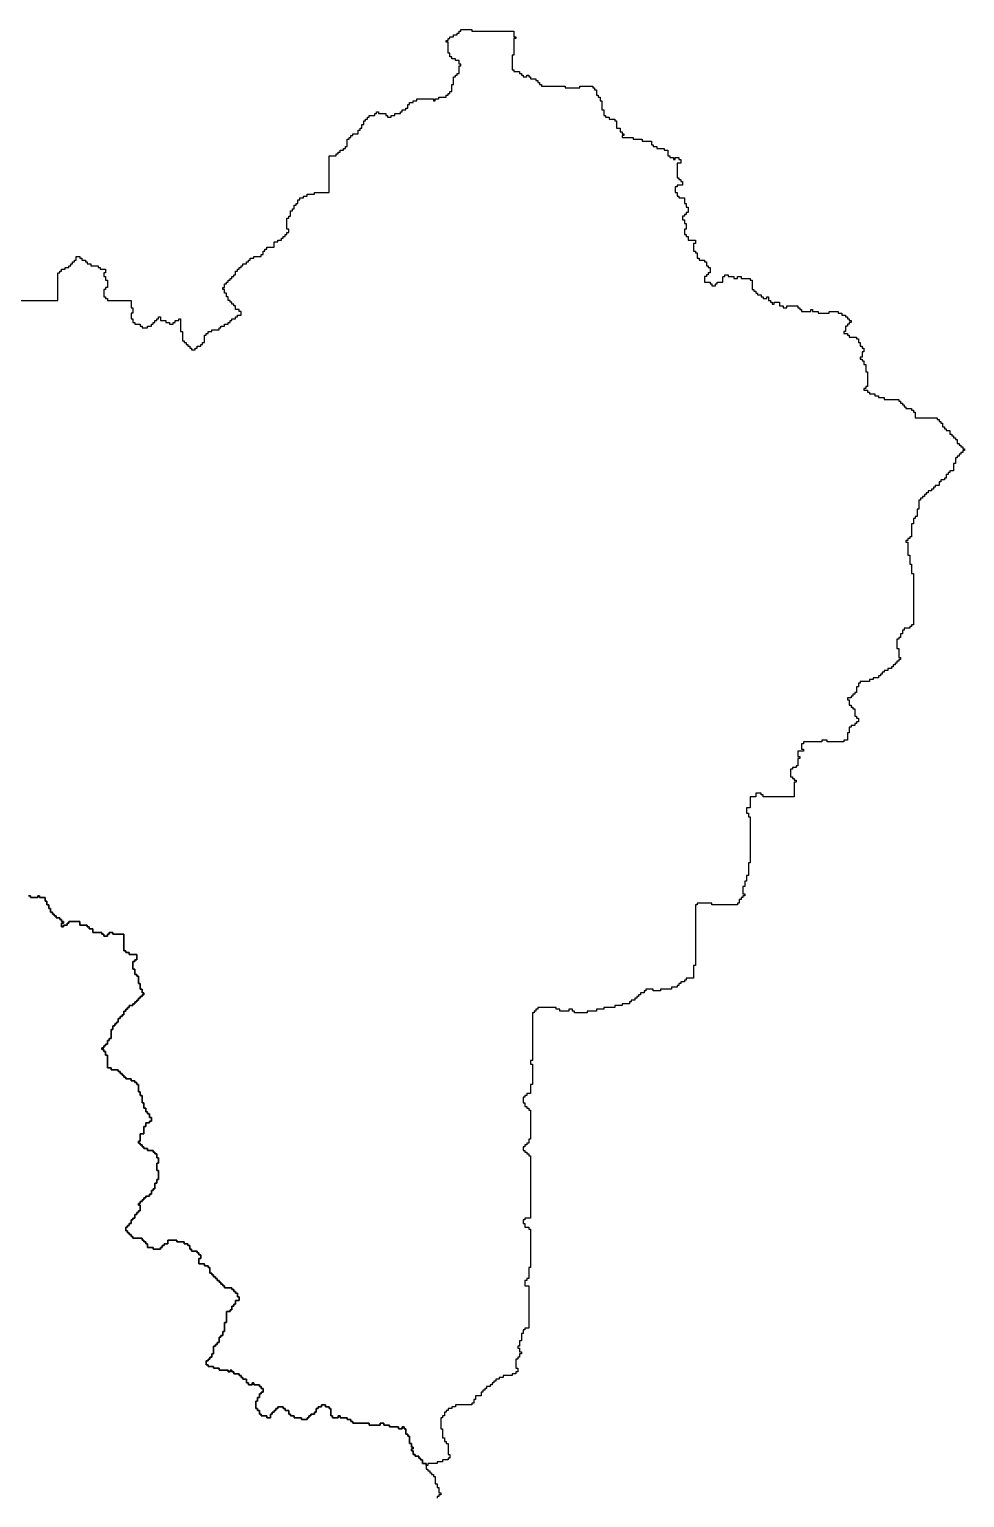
# Model space of a CAD drawing. Header units: inches. Extents: x -98695 to 376223, y 1122520 to 1501782.
# Drawn here: x 191001 to 206751, y 1308847 to 1333574 of the extents above; entities that cross this region are included whole.
import ezdxf

# ---------------------------------------------------------------- set-up
doc = ezdxf.new("R2010")
doc.units = ezdxf.units.IN
doc.header["$MEASUREMENT"] = 0
doc.layers.add('subs1', color=7, linetype='Continuous', true_color=0xc8dcf7)

msp = doc.modelspace()

# ---------------------------------------------------------------- linework, layer by layer
at = {"layer": 'subs1'}
msp.add_lwpolyline([(190988, 1318983), (191019, 1318983), (191019, 1318952), (191142, 1318952), (191142, 1318983), (191173, 1318983), (191173, 1318952), (191265, 1318952), (191265, 1318891), (191296, 1318891), (191296, 1318829), (191327, 1318829), (191327, 1318767), (191358, 1318767), (191358, 1318706), (191389, 1318706), (191389, 1318675), (191420, 1318675), (191420, 1318644), (191451, 1318644), (191451, 1318613), (191512, 1318613), (191512, 1318582), (191543, 1318582), (191543, 1318551), (191574, 1318551), (191574, 1318520), (191543, 1318520), (191543, 1318459), (191574, 1318459), (191574, 1318490), (191636, 1318490), (191636, 1318520), (191666, 1318520), (191666, 1318551), (191852, 1318551), (191852, 1318490), (191975, 1318490), (191975, 1318459), (192006, 1318459), (192006, 1318428), (192067, 1318428), (192067, 1318366), (192222, 1318366), (192222, 1318335), (192253, 1318335), (192253, 1318305), (192314, 1318305), (192314, 1318335), (192345, 1318335), (192345, 1318366), (192407, 1318366), (192407, 1318335), (192592, 1318335), (192592, 1318058), (192623, 1318058), (192623, 1318027), (192684, 1318027), (192684, 1317996), (192808, 1317996), (192808, 1317904), (192777, 1317904), (192777, 1317873), (192746, 1317873), (192746, 1317749), (192777, 1317749), (192777, 1317657), (192808, 1317657), (192808, 1317626), (192839, 1317626), (192839, 1317503), (192869, 1317503), (192869, 1317410), (192900, 1317410), (192900, 1317348), (192931, 1317348), (192931, 1317317), (192900, 1317317), (192900, 1317287), (192869, 1317287), (192869, 1317256), (192839, 1317256), (192839, 1317225), (192808, 1317225), (192808, 1317194), (192777, 1317194), (192777, 1317163), (192746, 1317163), (192746, 1317132), (192684, 1317132), (192684, 1317102), (192654, 1317102), (192654, 1317071), (192623, 1317071), (192623, 1317040), (192592, 1317040), (192592, 1316978), (192561, 1316978), (192561, 1316947), (192530, 1316947), (192530, 1316916), (192499, 1316916), (192499, 1316855), (192468, 1316855), (192468, 1316824), (192438, 1316824), (192438, 1316793), (192407, 1316793), (192407, 1316731), (192376, 1316731), (192376, 1316577), (192345, 1316577), (192345, 1316546), (192314, 1316546), (192314, 1316485), (192283, 1316485), (192283, 1316454), (192253, 1316454), (192253, 1316423), (192222, 1316423), (192222, 1316392), (192253, 1316392), (192253, 1316361), (192283, 1316361), (192283, 1316299), (192314, 1316299), (192314, 1316084), (192376, 1316084), (192376, 1316053), (192499, 1316053), (192499, 1316022), (192530, 1316022), (192530, 1315991), (192561, 1315991), (192561, 1315960), (192592, 1315960), (192592, 1315929), (192623, 1315929), (192623, 1315898), (192715, 1315898), (192715, 1315868), (192777, 1315868), (192777, 1315837), (192808, 1315837), (192808, 1315806), (192839, 1315806), (192839, 1315683), (192869, 1315683), (192869, 1315621), (192900, 1315621), (192900, 1315497), (192931, 1315497), (192931, 1315405), (192962, 1315405), (192962, 1315343), (192993, 1315343), (192993, 1315312), (193024, 1315312), (193024, 1315251), (193055, 1315251), (193055, 1315189), (193024, 1315189), (193024, 1315158), (192962, 1315158), (192962, 1315096), (192931, 1315096), (192931, 1314973), (192869, 1314973), (192869, 1314850), (192839, 1314850), (192839, 1314819), (192869, 1314819), (192869, 1314788), (192900, 1314788), (192900, 1314757), (192931, 1314757), (192931, 1314726), (192993, 1314726), (192993, 1314695), (193085, 1314695), (193085, 1314665), (193116, 1314665), (193116, 1314634), (193147, 1314634), (193147, 1314572), (193178, 1314572), (193178, 1314480), (193147, 1314480), (193147, 1314356), (193178, 1314356), (193178, 1314202), (193147, 1314202), (193147, 1314140), (193116, 1314140), (193116, 1314048), (193085, 1314048), (193085, 1314017), (193055, 1314017), (193055, 1313955), (193024, 1313955), (193024, 1313924), (192962, 1313924), (192962, 1313893), (192931, 1313893), (192931, 1313863), (192900, 1313863), (192900, 1313832), (192869, 1313832), (192869, 1313801), (192839, 1313801), (192839, 1313770), (192869, 1313770), (192869, 1313678), (192839, 1313678), (192839, 1313647), (192808, 1313647), (192808, 1313616), (192777, 1313616), (192777, 1313554), (192746, 1313554), (192746, 1313523), (192715, 1313523), (192715, 1313462), (192684, 1313462), (192684, 1313431), (192654, 1313431), (192654, 1313400), (192623, 1313400), (192623, 1313338), (192654, 1313338), (192654, 1313307), (192684, 1313307), (192684, 1313276), (192715, 1313276), (192715, 1313246), (192746, 1313246), (192746, 1313215), (192900, 1313215), (192900, 1313184), (192931, 1313184), (192931, 1313153), (192962, 1313153), (192962, 1313122), (192993, 1313122), (192993, 1313061), (193085, 1313061), (193085, 1313030), (193209, 1313030), (193209, 1313061), (193240, 1313061), (193240, 1313091), (193270, 1313091), (193270, 1313122), (193332, 1313122), (193332, 1313184), (193486, 1313184), (193486, 1313153), (193610, 1313153), (193610, 1313122), (193671, 1313122), (193671, 1313091), (193702, 1313091), (193702, 1313030), (193733, 1313030), (193733, 1312999), (193826, 1312999), (193826, 1312968), (193857, 1312968), (193857, 1312937), (193887, 1312937), (193887, 1312875), (193857, 1312875), (193857, 1312783), (193949, 1312783), (193949, 1312752), (194011, 1312752), (194011, 1312721), (194042, 1312721), (194042, 1312629), (194073, 1312629), (194073, 1312598), (194103, 1312598), (194103, 1312567), (194134, 1312567), (194134, 1312536), (194165, 1312536), (194165, 1312505), (194196, 1312505), (194196, 1312474), (194227, 1312474), (194227, 1312444), (194258, 1312444), (194258, 1312413), (194288, 1312413), (194288, 1312382), (194412, 1312382), (194412, 1312351), (194443, 1312351), (194443, 1312320), (194474, 1312320), (194474, 1312289), (194504, 1312289), (194504, 1312228), (194535, 1312228), (194535, 1312166), (194474, 1312166), (194474, 1312104), (194443, 1312104), (194443, 1312073), (194412, 1312073), (194412, 1312012), (194381, 1312012), (194381, 1311981), (194319, 1311981), (194319, 1311796), (194288, 1311796), (194288, 1311642), (194258, 1311642), (194258, 1311580), (194227, 1311580), (194227, 1311549), (194196, 1311549), (194196, 1311457), (194165, 1311457), (194165, 1311426), (194134, 1311426), (194134, 1311395), (194103, 1311395), (194103, 1311271), (194073, 1311271), (194073, 1311210), (194042, 1311210), (194042, 1311179), (194011, 1311179), (194011, 1311148), (193980, 1311148), (193980, 1311086), (194011, 1311086), (194011, 1311056), (194103, 1311056), (194103, 1311025), (194196, 1311025), (194196, 1310994), (194350, 1310994), (194350, 1310963), (194381, 1310963), (194381, 1310994), (194412, 1310994), (194412, 1310963), (194443, 1310963), (194443, 1310932), (194535, 1310932), (194535, 1310901), (194566, 1310901), (194566, 1310870), (194597, 1310870), (194597, 1310840), (194659, 1310840), (194659, 1310778), (194689, 1310778), (194689, 1310747), (194751, 1310747), (194751, 1310778), (194782, 1310778), (194782, 1310747), (194875, 1310747), (194875, 1310716), (194905, 1310716), (194905, 1310685), (194936, 1310685), (194936, 1310624), (194905, 1310624), (194905, 1310593), (194875, 1310593), (194875, 1310531), (194844, 1310531), (194844, 1310469), (194813, 1310469), (194813, 1310346), (194844, 1310346), (194844, 1310315), (194875, 1310315), (194875, 1310254), (194905, 1310254), (194905, 1310223), (194998, 1310223), (194998, 1310192), (195060, 1310192), (195060, 1310254), (195090, 1310254), (195090, 1310284), (195121, 1310284), (195121, 1310315), (195152, 1310315), (195152, 1310346), (195183, 1310346), (195183, 1310377), (195276, 1310377), (195276, 1310346), (195306, 1310346), (195306, 1310315), (195368, 1310315), (195368, 1310254), (195399, 1310254), (195399, 1310223), (195461, 1310223), (195461, 1310192), (195584, 1310192), (195584, 1310161), (195677, 1310161), (195677, 1310192), (195707, 1310192), (195707, 1310223), (195738, 1310223), (195738, 1310254), (195800, 1310254), (195800, 1310284), (195831, 1310284), (195831, 1310346), (195862, 1310346), (195862, 1310377), (195923, 1310377), (195923, 1310408), (195985, 1310408), (195985, 1310377), (196047, 1310377), (196047, 1310346), (196078, 1310346), (196078, 1310223), (196108, 1310223), (196108, 1310192), (196201, 1310192), (196201, 1310223), (196232, 1310223), (196232, 1310192), (196355, 1310192), (196355, 1310161), (196417, 1310161), (196417, 1310130), (196448, 1310130), (196448, 1310099), (196725, 1310099), (196725, 1310068), (196910, 1310068), (196910, 1310099), (196972, 1310099), (196972, 1310068), (197065, 1310068), (197065, 1310038), (197219, 1310038), (197219, 1310007), (197281, 1310007), (197281, 1310038), (197311, 1310038), (197311, 1310007), (197342, 1310007), (197342, 1309914), (197373, 1309914), (197373, 1309883), (197404, 1309883), (197404, 1309760), (197435, 1309760), (197435, 1309698), (197466, 1309698), (197466, 1309667), (197435, 1309667), (197435, 1309637), (197466, 1309637), (197466, 1309575), (197497, 1309575), (197497, 1309544), (197558, 1309544), (197558, 1309513), (197589, 1309513), (197589, 1309482), (197620, 1309482), (197620, 1309421), (197682, 1309421), (197682, 1309390), (197682, 1309328), (197712, 1309328), (197712, 1309297), (197743, 1309297), (197743, 1309266), (197774, 1309266), (197774, 1309236), (197805, 1309236), (197805, 1309205), (197836, 1309205), (197836, 1309081), (197867, 1309081), (197867, 1309020), (197898, 1309020), (197898, 1308927), (197928, 1308927), (197928, 1308896), (197898, 1308896), (197898, 1308865), (197867, 1308865), (197867, 1308835)], dxfattribs=at)
msp.add_polyline3d([(190772, 1329008, 0), (191481, 1329008, 0), (191481, 1329471, 0), (191512, 1329471, 0), (191512, 1329502, 0), (191543, 1329502, 0), (191543, 1329533, 0), (191605, 1329533, 0), (191605, 1329564, 0), (191666, 1329564, 0), (191666, 1329594, 0), (191697, 1329594, 0), (191697, 1329625, 0), (191728, 1329625, 0), (191728, 1329656, 0), (191759, 1329656, 0), (191759, 1329687, 0), (191790, 1329687, 0), (191790, 1329749, 0), (191852, 1329749, 0), (191852, 1329718, 0), (191882, 1329718, 0), (191882, 1329687, 0), (191944, 1329687, 0), (191944, 1329656, 0), (191975, 1329656, 0), (191975, 1329625, 0), (192037, 1329625, 0), (192037, 1329594, 0), (192160, 1329594, 0), (192160, 1329564, 0), (192191, 1329564, 0), (192191, 1329533, 0), (192283, 1329533, 0), (192283, 1329471, 0), (192253, 1329471, 0), (192253, 1329409, 0), (192283, 1329409, 0), (192283, 1329348, 0), (192314, 1329348, 0), (192314, 1329224, 0), (192283, 1329224, 0), (192283, 1329193, 0), (192253, 1329193, 0), (192253, 1329070, 0), (192283, 1329070, 0), (192283, 1329039, 0), (192314, 1329039, 0), (192314, 1329008, 0), (192715, 1329008, 0), (192715, 1328885, 0), (192746, 1328885, 0), (192746, 1328792, 0), (192715, 1328792, 0), (192715, 1328700, 0), (192746, 1328700, 0), (192746, 1328638, 0), (192777, 1328638, 0), (192777, 1328607, 0), (192869, 1328607, 0), (192869, 1328577, 0), (192900, 1328577, 0), (192900, 1328546, 0), (192993, 1328546, 0), (192993, 1328577, 0), (193055, 1328577, 0), (193055, 1328607, 0), (193085, 1328607, 0), (193085, 1328638, 0), (193116, 1328638, 0), (193116, 1328669, 0), (193147, 1328669, 0), (193147, 1328700, 0), (193178, 1328700, 0), (193178, 1328731, 0), (193209, 1328731, 0), (193209, 1328669, 0), (193301, 1328669, 0), (193301, 1328638, 0), (193363, 1328638, 0), (193363, 1328607, 0), (193425, 1328607, 0), (193425, 1328638, 0), (193456, 1328638, 0), (193456, 1328669, 0), (193517, 1328669, 0), (193517, 1328700, 0), (193548, 1328700, 0), (193548, 1328484, 0), (193579, 1328484, 0), (193579, 1328330, 0), (193610, 1328330, 0), (193610, 1328299, 0), (193641, 1328299, 0), (193641, 1328268, 0), (193671, 1328268, 0), (193671, 1328237, 0), (193702, 1328237, 0), (193702, 1328206, 0), (193733, 1328206, 0), (193733, 1328176, 0), (193795, 1328176, 0), (193795, 1328206, 0), (193826, 1328206, 0), (193826, 1328237, 0), (193887, 1328237, 0), (193887, 1328268, 0), (193918, 1328268, 0), (193918, 1328299, 0), (193949, 1328299, 0), (193949, 1328422, 0), (193980, 1328422, 0), (193980, 1328453, 0), (194011, 1328453, 0), (194011, 1328484, 0), (194073, 1328484, 0), (194073, 1328515, 0), (194196, 1328515, 0), (194196, 1328546, 0), (194227, 1328546, 0), (194227, 1328577, 0), (194288, 1328577, 0), (194288, 1328607, 0), (194350, 1328607, 0), (194350, 1328638, 0), (194381, 1328638, 0), (194381, 1328669, 0), (194412, 1328669, 0), (194412, 1328700, 0), (194474, 1328700, 0), (194474, 1328731, 0), (194504, 1328731, 0), (194504, 1328762, 0), (194566, 1328762, 0), (194566, 1328823, 0), (194535, 1328823, 0), (194535, 1328854, 0), (194474, 1328854, 0), (194474, 1328916, 0), (194443, 1328916, 0), (194443, 1328947, 0), (194412, 1328947, 0), (194412, 1328978, 0), (194381, 1328978, 0), (194381, 1329008, 0), (194350, 1329008, 0), (194350, 1329070, 0), (194319, 1329070, 0), (194319, 1329132, 0), (194288, 1329132, 0), (194288, 1329193, 0), (194258, 1329193, 0), (194258, 1329224, 0), (194288, 1329224, 0), (194288, 1329286, 0), (194319, 1329286, 0), (194319, 1329317, 0), (194350, 1329317, 0), (194350, 1329348, 0), (194381, 1329348, 0), (194381, 1329379, 0), (194412, 1329379, 0), (194412, 1329409, 0), (194443, 1329409, 0), (194443, 1329440, 0), (194474, 1329440, 0), (194474, 1329502, 0), (194504, 1329502, 0), (194504, 1329533, 0), (194535, 1329533, 0), (194535, 1329564, 0), (194566, 1329564, 0), (194566, 1329594, 0), (194597, 1329594, 0), (194597, 1329625, 0), (194659, 1329625, 0), (194659, 1329656, 0), (194689, 1329656, 0), (194689, 1329687, 0), (194720, 1329687, 0), (194720, 1329718, 0), (194782, 1329718, 0), (194782, 1329749, 0), (194905, 1329749, 0), (194905, 1329780, 0), (194936, 1329780, 0), (194936, 1329841, 0), (194967, 1329841, 0), (194967, 1329872, 0), (194998, 1329872, 0), (194998, 1329903, 0), (195121, 1329903, 0), (195121, 1329995, 0), (195183, 1329995, 0), (195183, 1330026, 0), (195245, 1330026, 0), (195245, 1330057, 0), (195276, 1330057, 0), (195276, 1330088, 0), (195306, 1330088, 0), (195306, 1330119, 0), (195337, 1330119, 0), (195337, 1330150, 0), (195368, 1330150, 0), (195368, 1330211, 0), (195337, 1330211, 0), (195337, 1330396, 0), (195368, 1330396, 0), (195368, 1330427, 0), (195399, 1330427, 0), (195399, 1330520, 0), (195430, 1330520, 0), (195430, 1330551, 0), (195461, 1330551, 0), (195461, 1330612, 0), (195491, 1330612, 0), (195491, 1330643, 0), (195522, 1330643, 0), (195522, 1330705, 0), (195553, 1330705, 0), (195553, 1330736, 0), (195615, 1330736, 0), (195615, 1330767, 0), (195677, 1330767, 0), (195677, 1330798, 0), (195800, 1330798, 0), (195800, 1330828, 0), (196047, 1330828, 0), (196047, 1331445, 0), (196170, 1331445, 0), (196170, 1331476, 0), (196201, 1331476, 0), (196201, 1331507, 0), (196232, 1331507, 0), (196232, 1331538, 0), (196293, 1331538, 0), (196293, 1331569, 0), (196324, 1331569, 0), (196324, 1331600, 0), (196355, 1331600, 0), (196355, 1331723, 0), (196386, 1331723, 0), (196386, 1331754, 0), (196417, 1331754, 0), (196417, 1331785, 0), (196448, 1331785, 0), (196448, 1331815, 0), (196540, 1331815, 0), (196540, 1331877, 0), (196571, 1331877, 0), (196571, 1331908, 0), (196602, 1331908, 0), (196602, 1331970, 0), (196633, 1331970, 0), (196633, 1332031, 0), (196664, 1332031, 0), (196664, 1332062, 0), (196694, 1332062, 0), (196694, 1332093, 0), (196725, 1332093, 0), (196725, 1332124, 0), (196818, 1332124, 0), (196818, 1332155, 0), (196849, 1332155, 0), (196849, 1332186, 0), (196880, 1332186, 0), (196880, 1332155, 0), (197003, 1332155, 0), (197003, 1332124, 0), (197034, 1332124, 0), (197034, 1332093, 0), (197095, 1332093, 0), (197095, 1332124, 0), (197157, 1332124, 0), (197157, 1332155, 0), (197250, 1332155, 0), (197250, 1332186, 0), (197281, 1332186, 0), (197281, 1332216, 0), (197342, 1332216, 0), (197342, 1332247, 0), (197373, 1332247, 0), (197373, 1332309, 0), (197404, 1332309, 0), (197404, 1332340, 0), (197466, 1332340, 0), (197466, 1332371, 0), (197527, 1332371, 0), (197527, 1332402, 0), (197805, 1332402, 0), (197805, 1332371, 0), (197836, 1332371, 0), (197836, 1332402, 0), (197898, 1332402, 0), (197898, 1332432, 0), (198021, 1332432, 0), (198021, 1332463, 0), (198052, 1332463, 0), (198052, 1332494, 0), (198083, 1332494, 0), (198083, 1332525, 0), (198113, 1332525, 0), (198113, 1332648, 0), (198144, 1332648, 0), (198144, 1332772, 0), (198175, 1332772, 0), (198175, 1332803, 0), (198206, 1332803, 0), (198206, 1332833, 0), (198237, 1332833, 0), (198237, 1332957, 0), (198268, 1332957, 0), (198268, 1332988, 0), (198237, 1332988, 0), (198237, 1333049, 0), (198175, 1333049, 0), (198175, 1333080, 0), (198113, 1333080, 0), (198113, 1333111, 0), (198083, 1333111, 0), (198083, 1333173, 0), (198052, 1333173, 0), (198052, 1333358, 0), (198021, 1333358, 0), (198021, 1333389, 0), (198052, 1333389, 0), (198052, 1333419, 0), (198083, 1333419, 0), (198083, 1333450, 0), (198144, 1333450, 0), (198144, 1333481, 0), (198206, 1333481, 0), (198206, 1333512, 0), (198237, 1333512, 0), (198237, 1333543, 0), (198268, 1333543, 0), (198268, 1333574, 0), (198453, 1333574, 0), (198453, 1333543, 0), (199162, 1333543, 0), (199162, 1333450, 0), (199193, 1333450, 0), (199193, 1333419, 0), (199162, 1333419, 0), (199162, 1333142, 0), (199131, 1333142, 0), (199131, 1332895, 0), (199162, 1332895, 0), (199162, 1332864, 0), (199255, 1332864, 0), (199255, 1332833, 0), (199286, 1332833, 0), (199286, 1332803, 0), (199316, 1332803, 0), (199316, 1332772, 0), (199378, 1332772, 0), (199378, 1332803, 0), (199409, 1332803, 0), (199409, 1332772, 0), (199440, 1332772, 0), (199440, 1332741, 0), (199532, 1332741, 0), (199532, 1332710, 0), (199563, 1332710, 0), (199563, 1332679, 0), (199594, 1332679, 0), (199594, 1332648, 0), (199625, 1332648, 0), (199625, 1332617, 0), (200026, 1332617, 0), (200026, 1332587, 0), (200273, 1332587, 0), (200273, 1332617, 0), (200489, 1332617, 0), (200489, 1332587, 0), (200519, 1332587, 0), (200519, 1332556, 0), (200550, 1332556, 0), (200550, 1332463, 0), (200581, 1332463, 0), (200581, 1332432, 0), (200612, 1332432, 0), (200612, 1332371, 0), (200643, 1332371, 0), (200643, 1332216, 0), (200674, 1332216, 0), (200674, 1332124, 0), (200705, 1332124, 0), (200705, 1332093, 0), (200766, 1332093, 0), (200766, 1332062, 0), (200859, 1332062, 0), (200859, 1332031, 0), (200890, 1332031, 0), (200890, 1331908, 0), (200951, 1331908, 0), (200951, 1331846, 0), (200982, 1331846, 0), (200982, 1331815, 0), (201013, 1331815, 0), (201013, 1331785, 0), (200982, 1331785, 0), (200982, 1331754, 0), (201167, 1331754, 0), (201167, 1331723, 0), (201322, 1331723, 0), (201322, 1331692, 0), (201476, 1331692, 0), (201476, 1331630, 0), (201507, 1331630, 0), (201507, 1331600, 0), (201568, 1331600, 0), (201568, 1331569, 0), (201692, 1331569, 0), (201692, 1331538, 0), (201753, 1331538, 0), (201753, 1331445, 0), (201784, 1331445, 0), (201784, 1331414, 0), (201846, 1331414, 0), (201846, 1331384, 0), (201877, 1331384, 0), (201877, 1331414, 0), (201938, 1331414, 0), (201938, 1331384, 0), (201969, 1331384, 0), (201969, 1331322, 0), (201908, 1331322, 0), (201908, 1331075, 0), (201938, 1331075, 0), (201938, 1331044, 0), (201969, 1331044, 0), (201969, 1331013, 0), (202000, 1331013, 0), (202000, 1330952, 0), (201908, 1330952, 0), (201908, 1330921, 0), (201877, 1330921, 0), (201877, 1330828, 0), (201908, 1330828, 0), (201908, 1330767, 0), (201938, 1330767, 0), (201938, 1330736, 0), (202031, 1330736, 0), (202031, 1330643, 0), (202062, 1330643, 0), (202062, 1330582, 0), (202093, 1330582, 0), (202093, 1330489, 0), (202062, 1330489, 0), (202062, 1330458, 0), (202031, 1330458, 0), (202031, 1330427, 0), (202000, 1330427, 0), (202000, 1330366, 0), (202031, 1330366, 0), (202031, 1330304, 0), (202062, 1330304, 0), (202062, 1330211, 0), (202031, 1330211, 0), (202031, 1330119, 0), (202062, 1330119, 0), (202062, 1330088, 0), (202093, 1330088, 0), (202093, 1330026, 0), (202216, 1330026, 0), (202216, 1329965, 0), (202185, 1329965, 0), (202185, 1329841, 0), (202216, 1329841, 0), (202216, 1329810, 0), (202247, 1329810, 0), (202247, 1329718, 0), (202278, 1329718, 0), (202278, 1329687, 0), (202370, 1329687, 0), (202370, 1329656, 0), (202401, 1329656, 0), (202401, 1329594, 0), (202432, 1329594, 0), (202432, 1329564, 0), (202463, 1329564, 0), (202463, 1329471, 0), (202432, 1329471, 0), (202432, 1329440, 0), (202401, 1329440, 0), (202401, 1329409, 0), (202370, 1329409, 0), (202370, 1329317, 0), (202463, 1329317, 0), (202463, 1329286, 0), (202494, 1329286, 0), (202494, 1329255, 0), (202555, 1329255, 0), (202555, 1329286, 0), (202586, 1329286, 0), (202586, 1329317, 0), (202679, 1329317, 0), (202679, 1329409, 0), (202710, 1329409, 0), (202710, 1329440, 0), (202771, 1329440, 0), (202771, 1329409, 0), (202864, 1329409, 0), (202864, 1329379, 0), (202926, 1329379, 0), (202926, 1329409, 0), (202987, 1329409, 0), (202987, 1329379, 0), (203141, 1329379, 0), (203141, 1329348, 0), (203172, 1329348, 0), (203172, 1329193, 0), (203203, 1329193, 0), (203203, 1329163, 0), (203234, 1329163, 0), (203234, 1329132, 0), (203265, 1329132, 0), (203265, 1329101, 0), (203327, 1329101, 0), (203327, 1329070, 0), (203357, 1329070, 0), (203357, 1329039, 0), (203419, 1329039, 0), (203419, 1329070, 0), (203450, 1329070, 0), (203450, 1329008, 0), (203481, 1329008, 0), (203481, 1328978, 0), (203512, 1328978, 0), (203512, 1328947, 0), (203542, 1328947, 0), (203542, 1328978, 0), (203635, 1328978, 0), (203635, 1328916, 0), (203697, 1328916, 0), (203697, 1328885, 0), (203758, 1328885, 0), (203758, 1328916, 0), (203943, 1328916, 0), (203943, 1328885, 0), (203974, 1328885, 0), (203974, 1328854, 0), (204005, 1328854, 0), (204005, 1328823, 0), (204159, 1328823, 0), (204159, 1328854, 0), (204190, 1328854, 0), (204190, 1328823, 0), (204283, 1328823, 0), (204283, 1328792, 0), (204468, 1328792, 0), (204468, 1328823, 0), (204622, 1328823, 0), (204622, 1328792, 0), (204684, 1328792, 0), (204684, 1328762, 0), (204746, 1328762, 0), (204746, 1328731, 0), (204776, 1328731, 0), (204776, 1328700, 0), (204807, 1328700, 0), (204807, 1328669, 0), (204838, 1328669, 0), (204838, 1328638, 0), (204807, 1328638, 0), (204807, 1328607, 0), (204776, 1328607, 0), (204776, 1328577, 0), (204746, 1328577, 0), (204746, 1328484, 0), (204715, 1328484, 0), (204715, 1328453, 0), (204776, 1328453, 0), (204776, 1328422, 0), (204807, 1328422, 0), (204807, 1328391, 0), (204931, 1328391, 0), (204931, 1328361, 0), (204961, 1328361, 0), (204961, 1328299, 0), (204992, 1328299, 0), (204992, 1328237, 0), (205023, 1328237, 0), (205023, 1328206, 0), (205054, 1328206, 0), (205054, 1328145, 0), (205023, 1328145, 0), (205023, 1328052, 0), (204992, 1328052, 0), (204992, 1328021, 0), (205023, 1328021, 0), (205023, 1327990, 0), (205054, 1327990, 0), (205054, 1327929, 0), (205085, 1327929, 0), (205085, 1327805, 0), (205116, 1327805, 0), (205116, 1327559, 0), (205085, 1327559, 0), (205085, 1327528, 0), (205054, 1327528, 0), (205054, 1327497, 0), (205116, 1327497, 0), (205116, 1327466, 0), (205147, 1327466, 0), (205147, 1327435, 0), (205239, 1327435, 0), (205239, 1327404, 0), (205301, 1327404, 0), (205301, 1327374, 0), (205393, 1327374, 0), (205393, 1327343, 0), (205640, 1327343, 0), (205640, 1327312, 0), (205671, 1327312, 0), (205671, 1327281, 0), (205702, 1327281, 0), (205702, 1327250, 0), (205733, 1327250, 0), (205733, 1327219, 0), (205763, 1327219, 0), (205763, 1327188, 0), (205856, 1327188, 0), (205856, 1327158, 0), (205887, 1327158, 0), (205887, 1327127, 0), (205918, 1327127, 0), (205918, 1327034, 0), (206288, 1327034, 0), (206288, 1327003, 0), (206319, 1327003, 0), (206319, 1326972, 0), (206350, 1326972, 0), (206350, 1326942, 0), (206380, 1326942, 0), (206380, 1326880, 0), (206411, 1326880, 0), (206411, 1326849, 0), (206442, 1326849, 0), (206442, 1326818, 0), (206504, 1326818, 0), (206504, 1326757, 0), (206535, 1326757, 0), (206535, 1326726, 0), (206565, 1326726, 0), (206565, 1326695, 0), (206596, 1326695, 0), (206596, 1326664, 0), (206627, 1326664, 0), (206627, 1326602, 0), (206658, 1326602, 0), (206658, 1326571, 0), (206689, 1326571, 0), (206689, 1326541, 0), (206720, 1326541, 0), (206720, 1326510, 0), (206751, 1326510, 0), (206751, 1326479, 0), (206720, 1326479, 0), (206720, 1326448, 0), (206689, 1326448, 0), (206689, 1326417, 0), (206658, 1326417, 0), (206658, 1326386, 0), (206627, 1326386, 0), (206627, 1326356, 0), (206596, 1326356, 0), (206596, 1326263, 0), (206565, 1326263, 0), (206565, 1326140, 0), (206504, 1326140, 0), (206504, 1326109, 0), (206473, 1326109, 0), (206473, 1326078, 0), (206442, 1326078, 0), (206442, 1326016, 0), (206411, 1326016, 0), (206411, 1325985, 0), (206350, 1325985, 0), (206350, 1325955, 0), (206319, 1325955, 0), (206319, 1325893, 0), (206257, 1325893, 0), (206257, 1325862, 0), (206226, 1325862, 0), (206226, 1325831, 0), (206195, 1325831, 0), (206195, 1325800, 0), (206134, 1325800, 0), (206134, 1325769, 0), (206103, 1325769, 0), (206103, 1325739, 0), (206072, 1325739, 0), (206072, 1325708, 0), (206041, 1325708, 0), (206041, 1325677, 0), (206010, 1325677, 0), (206010, 1325646, 0), (205979, 1325646, 0), (205979, 1325492, 0), (205949, 1325492, 0), (205949, 1325368, 0), (205918, 1325368, 0), (205918, 1325338, 0), (205887, 1325338, 0), (205887, 1325245, 0), (205856, 1325245, 0), (205856, 1325029, 0), (205825, 1325029, 0), (205825, 1324998, 0), (205794, 1324998, 0), (205794, 1324967, 0), (205763, 1324967, 0), (205763, 1324937, 0), (205794, 1324937, 0), (205794, 1324721, 0), (205825, 1324721, 0), (205825, 1324566, 0), (205856, 1324566, 0), (205856, 1324412, 0), (205887, 1324412, 0), (205887, 1323548, 0), (205856, 1323548, 0), (205856, 1323518, 0), (205825, 1323518, 0), (205825, 1323487, 0), (205733, 1323487, 0), (205733, 1323456, 0), (205702, 1323456, 0), (205702, 1323394, 0), (205671, 1323394, 0), (205671, 1323333, 0), (205640, 1323333, 0), (205640, 1323302, 0), (205609, 1323302, 0), (205609, 1323147, 0), (205640, 1323147, 0), (205640, 1322993, 0), (205671, 1322993, 0), (205671, 1322962, 0), (205640, 1322962, 0), (205640, 1322932, 0), (205609, 1322932, 0), (205609, 1322901, 0), (205578, 1322901, 0), (205578, 1322870, 0), (205548, 1322870, 0), (205548, 1322839, 0), (205517, 1322839, 0), (205517, 1322808, 0), (205455, 1322808, 0), (205455, 1322777, 0), (205393, 1322777, 0), (205393, 1322746, 0), (205362, 1322746, 0), (205362, 1322716, 0), (205332, 1322716, 0), (205332, 1322685, 0), (205301, 1322685, 0), (205301, 1322654, 0), (205208, 1322654, 0), (205208, 1322623, 0), (205147, 1322623, 0), (205147, 1322592, 0), (204992, 1322592, 0), (204992, 1322561, 0), (204961, 1322561, 0), (204961, 1322500, 0), (204931, 1322500, 0), (204931, 1322407, 0), (204900, 1322407, 0), (204900, 1322376, 0), (204869, 1322376, 0), (204869, 1322345, 0), (204838, 1322345, 0), (204838, 1322315, 0), (204776, 1322315, 0), (204776, 1322284, 0), (204807, 1322284, 0), (204807, 1322191, 0), (204838, 1322191, 0), (204838, 1322160, 0), (204869, 1322160, 0), (204869, 1322130, 0), (204900, 1322130, 0), (204900, 1322006, 0), (204931, 1322006, 0), (204931, 1321975, 0), (204961, 1321975, 0), (204961, 1321914, 0), (204931, 1321914, 0), (204931, 1321883, 0), (204900, 1321883, 0), (204900, 1321852, 0), (204838, 1321852, 0), (204838, 1321821, 0), (204807, 1321821, 0), (204807, 1321729, 0), (204776, 1321729, 0), (204776, 1321605, 0), (204715, 1321605, 0), (204715, 1321574, 0), (204437, 1321574, 0), (204437, 1321605, 0), (204345, 1321605, 0), (204345, 1321574, 0), (204036, 1321574, 0), (204036, 1321543, 0), (204005, 1321543, 0), (204005, 1321451, 0), (204036, 1321451, 0), (204036, 1321420, 0), (203943, 1321420, 0), (203943, 1321328, 0), (203974, 1321328, 0), (203974, 1321297, 0), (203943, 1321297, 0), (203943, 1321173, 0), (203913, 1321173, 0), (203913, 1321142, 0), (203851, 1321142, 0), (203851, 1321112, 0), (203820, 1321112, 0), (203820, 1320988, 0), (203851, 1320988, 0), (203851, 1320957, 0), (203882, 1320957, 0), (203882, 1320927, 0), (203913, 1320927, 0), (203913, 1320896, 0), (203882, 1320896, 0), (203882, 1320649, 0), (203357, 1320649, 0), (203357, 1320680, 0), (203327, 1320680, 0), (203327, 1320711, 0), (203234, 1320711, 0), (203234, 1320649, 0), (203141, 1320649, 0), (203141, 1320464, 0), (203080, 1320464, 0), (203080, 1320371, 0), (203111, 1320371, 0), (203111, 1320310, 0), (203141, 1320310, 0), (203141, 1319538, 0), (203111, 1319538, 0), (203111, 1319322, 0), (203080, 1319322, 0), (203080, 1319230, 0), (203049, 1319230, 0), (203049, 1319137, 0), (203018, 1319137, 0), (203018, 1319014, 0), (203049, 1319014, 0), (203049, 1318983, 0), (203018, 1318983, 0), (203018, 1318952, 0), (202987, 1318952, 0), (202987, 1318921, 0), (202956, 1318921, 0), (202956, 1318860, 0), (202926, 1318860, 0), (202926, 1318829, 0), (202494, 1318829, 0), (202494, 1318860, 0), (202247, 1318860, 0), (202247, 1318829, 0), (202216, 1318829, 0), (202216, 1317811, 0), (202185, 1317811, 0), (202185, 1317595, 0), (202062, 1317595, 0), (202062, 1317564, 0), (202031, 1317564, 0), (202031, 1317533, 0), (201969, 1317533, 0), (201969, 1317503, 0), (201938, 1317503, 0), (201938, 1317472, 0), (201908, 1317472, 0), (201908, 1317441, 0), (201815, 1317441, 0), (201815, 1317410, 0), (201630, 1317410, 0), (201630, 1317379, 0), (201507, 1317379, 0), (201507, 1317410, 0), (201383, 1317410, 0), (201383, 1317379, 0), (201352, 1317379, 0), (201352, 1317348, 0), (201291, 1317348, 0), (201291, 1317317, 0), (201260, 1317317, 0), (201260, 1317287, 0), (201229, 1317287, 0), (201229, 1317256, 0), (201198, 1317256, 0), (201198, 1317225, 0), (201136, 1317225, 0), (201136, 1317194, 0), (201106, 1317194, 0), (201106, 1317163, 0), (200982, 1317163, 0), (200982, 1317132, 0), (200859, 1317132, 0), (200859, 1317102, 0), (200674, 1317102, 0), (200674, 1317071, 0), (200550, 1317071, 0), (200550, 1317040, 0), (200396, 1317040, 0), (200396, 1317009, 0), (200180, 1317009, 0), (200180, 1317040, 0), (200149, 1317040, 0), (200149, 1317071, 0), (200088, 1317071, 0), (200088, 1317040, 0), (199933, 1317040, 0), (199933, 1317071, 0), (199872, 1317071, 0), (199872, 1317102, 0), (199563, 1317102, 0), (199563, 1317071, 0), (199532, 1317071, 0), (199532, 1317040, 0), (199502, 1317040, 0), (199502, 1317009, 0), (199471, 1317009, 0), (199471, 1316207, 0), (199440, 1316207, 0), (199440, 1316145, 0), (199471, 1316145, 0), (199471, 1315806, 0), (199440, 1315806, 0), (199440, 1315652, 0), (199378, 1315652, 0), (199378, 1315621, 0), (199347, 1315621, 0), (199347, 1315590, 0), (199316, 1315590, 0), (199316, 1315497, 0), (199347, 1315497, 0), (199347, 1315436, 0), (199378, 1315436, 0), (199378, 1315405, 0), (199409, 1315405, 0), (199409, 1315374, 0), (199440, 1315374, 0), (199440, 1314881, 0), (199409, 1314881, 0), (199409, 1314819, 0), (199378, 1314819, 0), (199378, 1314788, 0), (199347, 1314788, 0), (199347, 1314757, 0), (199316, 1314757, 0), (199316, 1314695, 0), (199347, 1314695, 0), (199347, 1314665, 0), (199378, 1314665, 0), (199378, 1314634, 0), (199409, 1314634, 0), (199409, 1314603, 0), (199440, 1314603, 0), (199440, 1313554, 0), (199347, 1313554, 0), (199347, 1313523, 0), (199316, 1313523, 0), (199316, 1313462, 0), (199347, 1313462, 0), (199347, 1313400, 0), (199409, 1313400, 0), (199409, 1313369, 0), (199440, 1313369, 0), (199440, 1312721, 0), (199409, 1312721, 0), (199409, 1312536, 0), (199378, 1312536, 0), (199378, 1312505, 0), (199347, 1312505, 0), (199347, 1312413, 0), (199409, 1312413, 0), (199409, 1311703, 0), (199347, 1311703, 0), (199347, 1311672, 0), (199316, 1311672, 0), (199316, 1311611, 0), (199286, 1311611, 0), (199286, 1311487, 0), (199255, 1311487, 0), (199255, 1311395, 0), (199224, 1311395, 0), (199224, 1311364, 0), (199255, 1311364, 0), (199255, 1311302, 0), (199286, 1311302, 0), (199286, 1311271, 0), (199255, 1311271, 0), (199255, 1311210, 0), (199224, 1311210, 0), (199224, 1311179, 0), (199193, 1311179, 0), (199193, 1311025, 0), (199224, 1311025, 0), (199224, 1310963, 0), (199193, 1310963, 0), (199193, 1310932, 0), (199131, 1310932, 0), (199131, 1310901, 0), (198977, 1310901, 0), (198977, 1310870, 0), (198915, 1310870, 0), (198915, 1310840, 0), (198854, 1310840, 0), (198854, 1310809, 0), (198823, 1310809, 0), (198823, 1310778, 0), (198792, 1310778, 0), (198792, 1310747, 0), (198761, 1310747, 0), (198761, 1310716, 0), (198700, 1310716, 0), (198700, 1310685, 0), (198669, 1310685, 0), (198669, 1310655, 0), (198638, 1310655, 0), (198638, 1310624, 0), (198607, 1310624, 0), (198607, 1310562, 0), (198514, 1310562, 0), (198514, 1310500, 0), (198484, 1310500, 0), (198484, 1310439, 0), (198453, 1310439, 0), (198453, 1310408, 0), (198175, 1310408, 0), (198175, 1310377, 0), (198113, 1310377, 0), (198113, 1310346, 0), (198052, 1310346, 0), (198052, 1310315, 0), (198021, 1310315, 0), (198021, 1310284, 0), (197990, 1310284, 0), (197990, 1310223, 0), (197959, 1310223, 0), (197959, 1310192, 0), (197928, 1310192, 0), (197928, 1310007, 0), (197959, 1310007, 0), (197959, 1309852, 0), (197990, 1309852, 0), (197990, 1309791, 0), (198021, 1309791, 0), (198021, 1309760, 0), (198052, 1309760, 0), (198052, 1309575, 0), (198083, 1309575, 0), (198083, 1309513, 0), (198052, 1309513, 0), (198052, 1309482, 0), (197959, 1309482, 0), (197959, 1309451, 0), (197867, 1309451, 0), (197867, 1309421, 0), (197712, 1309421, 0), (197712, 1309390, 0), (197682, 1309390, 0), (197682, 1309421, 0), (197620, 1309421, 0), (197620, 1309482, 0), (197589, 1309482, 0), (197589, 1309513, 0), (197558, 1309513, 0), (197558, 1309544, 0), (197497, 1309544, 0), (197497, 1309575, 0), (197466, 1309575, 0), (197466, 1309637, 0), (197435, 1309637, 0), (197435, 1309667, 0), (197466, 1309667, 0), (197466, 1309698, 0), (197435, 1309698, 0), (197435, 1309760, 0), (197404, 1309760, 0), (197404, 1309883, 0), (197373, 1309883, 0), (197373, 1309914, 0), (197342, 1309914, 0), (197342, 1310007, 0), (197311, 1310007, 0), (197311, 1310038, 0), (197281, 1310038, 0), (197281, 1310007, 0), (197219, 1310007, 0), (197219, 1310038, 0), (197065, 1310038, 0), (197065, 1310068, 0), (196972, 1310068, 0), (196972, 1310099, 0), (196910, 1310099, 0), (196910, 1310068, 0), (196725, 1310068, 0), (196725, 1310099, 0), (196448, 1310099, 0), (196448, 1310130, 0), (196417, 1310130, 0), (196417, 1310161, 0), (196355, 1310161, 0), (196355, 1310192, 0), (196232, 1310192, 0), (196232, 1310223, 0), (196201, 1310223, 0), (196201, 1310192, 0), (196108, 1310192, 0), (196108, 1310223, 0), (196078, 1310223, 0), (196078, 1310346, 0), (196047, 1310346, 0), (196047, 1310377, 0), (195985, 1310377, 0), (195985, 1310408, 0), (195923, 1310408, 0), (195923, 1310377, 0), (195862, 1310377, 0), (195862, 1310346, 0), (195831, 1310346, 0), (195831, 1310284, 0), (195800, 1310284, 0), (195800, 1310254, 0), (195738, 1310254, 0), (195738, 1310223, 0), (195707, 1310223, 0), (195707, 1310192, 0), (195677, 1310192, 0), (195677, 1310161, 0), (195584, 1310161, 0), (195584, 1310192, 0), (195461, 1310192, 0), (195461, 1310223, 0), (195399, 1310223, 0), (195399, 1310254, 0), (195368, 1310254, 0), (195368, 1310315, 0), (195306, 1310315, 0), (195306, 1310346, 0), (195276, 1310346, 0), (195276, 1310377, 0), (195183, 1310377, 0), (195183, 1310346, 0), (195152, 1310346, 0), (195152, 1310315, 0), (195121, 1310315, 0), (195121, 1310284, 0), (195090, 1310284, 0), (195090, 1310254, 0), (195060, 1310254, 0), (195060, 1310192, 0), (194998, 1310192, 0), (194998, 1310223, 0), (194905, 1310223, 0), (194905, 1310254, 0), (194875, 1310254, 0), (194875, 1310315, 0), (194844, 1310315, 0), (194844, 1310346, 0), (194813, 1310346, 0), (194813, 1310469, 0), (194844, 1310469, 0), (194844, 1310531, 0), (194875, 1310531, 0), (194875, 1310593, 0), (194905, 1310593, 0), (194905, 1310624, 0), (194936, 1310624, 0), (194936, 1310685, 0), (194905, 1310685, 0), (194905, 1310716, 0), (194875, 1310716, 0), (194875, 1310747, 0), (194782, 1310747, 0), (194782, 1310778, 0), (194751, 1310778, 0), (194751, 1310747, 0), (194689, 1310747, 0), (194689, 1310778, 0), (194659, 1310778, 0), (194659, 1310840, 0), (194597, 1310840, 0), (194597, 1310870, 0), (194566, 1310870, 0), (194566, 1310901, 0), (194535, 1310901, 0), (194535, 1310932, 0), (194443, 1310932, 0), (194443, 1310963, 0), (194412, 1310963, 0), (194412, 1310994, 0), (194381, 1310994, 0), (194381, 1310963, 0), (194350, 1310963, 0), (194350, 1310994, 0), (194196, 1310994, 0), (194196, 1311025, 0), (194103, 1311025, 0), (194103, 1311056, 0), (194011, 1311056, 0), (194011, 1311086, 0), (193980, 1311086, 0), (193980, 1311148, 0), (194011, 1311148, 0), (194011, 1311179, 0), (194042, 1311179, 0), (194042, 1311210, 0), (194073, 1311210, 0), (194073, 1311271, 0), (194103, 1311271, 0), (194103, 1311395, 0), (194134, 1311395, 0), (194134, 1311426, 0), (194165, 1311426, 0), (194165, 1311457, 0), (194196, 1311457, 0), (194196, 1311549, 0), (194227, 1311549, 0), (194227, 1311580, 0), (194258, 1311580, 0), (194258, 1311642, 0), (194288, 1311642, 0), (194288, 1311796, 0), (194319, 1311796, 0), (194319, 1311981, 0), (194381, 1311981, 0), (194381, 1312012, 0), (194412, 1312012, 0), (194412, 1312073, 0), (194443, 1312073, 0), (194443, 1312104, 0), (194474, 1312104, 0), (194474, 1312166, 0), (194535, 1312166, 0), (194535, 1312228, 0), (194504, 1312228, 0), (194504, 1312289, 0), (194474, 1312289, 0), (194474, 1312320, 0), (194443, 1312320, 0), (194443, 1312351, 0), (194412, 1312351, 0), (194412, 1312382, 0), (194288, 1312382, 0), (194288, 1312413, 0), (194258, 1312413, 0), (194258, 1312444, 0), (194227, 1312444, 0), (194227, 1312474, 0), (194196, 1312474, 0), (194196, 1312505, 0), (194165, 1312505, 0), (194165, 1312536, 0), (194134, 1312536, 0), (194134, 1312567, 0), (194103, 1312567, 0), (194103, 1312598, 0), (194073, 1312598, 0), (194073, 1312629, 0), (194042, 1312629, 0), (194042, 1312721, 0), (194011, 1312721, 0), (194011, 1312752, 0), (193949, 1312752, 0), (193949, 1312783, 0), (193857, 1312783, 0), (193857, 1312875, 0), (193887, 1312875, 0), (193887, 1312937, 0), (193857, 1312937, 0), (193857, 1312968, 0), (193826, 1312968, 0), (193826, 1312999, 0), (193733, 1312999, 0), (193733, 1313030, 0), (193702, 1313030, 0), (193702, 1313091, 0), (193671, 1313091, 0), (193671, 1313122, 0), (193610, 1313122, 0), (193610, 1313153, 0), (193486, 1313153, 0), (193486, 1313184, 0), (193332, 1313184, 0), (193332, 1313122, 0), (193270, 1313122, 0), (193270, 1313091, 0), (193240, 1313091, 0), (193240, 1313061, 0), (193209, 1313061, 0), (193209, 1313030, 0), (193085, 1313030, 0), (193085, 1313061, 0), (192993, 1313061, 0), (192993, 1313122, 0), (192962, 1313122, 0), (192962, 1313153, 0), (192931, 1313153, 0), (192931, 1313184, 0), (192900, 1313184, 0), (192900, 1313215, 0), (192746, 1313215, 0), (192746, 1313246, 0), (192715, 1313246, 0), (192715, 1313276, 0), (192684, 1313276, 0), (192684, 1313307, 0), (192654, 1313307, 0), (192654, 1313338, 0), (192623, 1313338, 0), (192623, 1313400, 0), (192654, 1313400, 0), (192654, 1313431, 0), (192684, 1313431, 0), (192684, 1313462, 0), (192715, 1313462, 0), (192715, 1313523, 0), (192746, 1313523, 0), (192746, 1313554, 0), (192777, 1313554, 0), (192777, 1313616, 0), (192808, 1313616, 0), (192808, 1313647, 0), (192839, 1313647, 0), (192839, 1313678, 0), (192869, 1313678, 0), (192869, 1313770, 0), (192839, 1313770, 0), (192839, 1313801, 0), (192869, 1313801, 0), (192869, 1313832, 0), (192900, 1313832, 0), (192900, 1313863, 0), (192931, 1313863, 0), (192931, 1313893, 0), (192962, 1313893, 0), (192962, 1313924, 0), (193024, 1313924, 0), (193024, 1313955, 0), (193055, 1313955, 0), (193055, 1314017, 0), (193085, 1314017, 0), (193085, 1314048, 0), (193116, 1314048, 0), (193116, 1314140, 0), (193147, 1314140, 0), (193147, 1314202, 0), (193178, 1314202, 0), (193178, 1314356, 0), (193147, 1314356, 0), (193147, 1314480, 0), (193178, 1314480, 0), (193178, 1314572, 0), (193147, 1314572, 0), (193147, 1314634, 0), (193116, 1314634, 0), (193116, 1314665, 0), (193085, 1314665, 0), (193085, 1314695, 0), (192993, 1314695, 0), (192993, 1314726, 0), (192931, 1314726, 0), (192931, 1314757, 0), (192900, 1314757, 0), (192900, 1314788, 0), (192869, 1314788, 0), (192869, 1314819, 0), (192839, 1314819, 0), (192839, 1314850, 0), (192869, 1314850, 0), (192869, 1314973, 0), (192931, 1314973, 0), (192931, 1315096, 0), (192962, 1315096, 0), (192962, 1315158, 0), (193024, 1315158, 0), (193024, 1315189, 0), (193055, 1315189, 0), (193055, 1315251, 0), (193024, 1315251, 0), (193024, 1315312, 0), (192993, 1315312, 0), (192993, 1315343, 0), (192962, 1315343, 0), (192962, 1315405, 0), (192931, 1315405, 0), (192931, 1315497, 0), (192900, 1315497, 0), (192900, 1315621, 0), (192869, 1315621, 0), (192869, 1315683, 0), (192839, 1315683, 0), (192839, 1315806, 0), (192808, 1315806, 0), (192808, 1315837, 0), (192777, 1315837, 0), (192777, 1315868, 0), (192715, 1315868, 0), (192715, 1315898, 0), (192623, 1315898, 0), (192623, 1315929, 0), (192592, 1315929, 0), (192592, 1315960, 0), (192561, 1315960, 0), (192561, 1315991, 0), (192530, 1315991, 0), (192530, 1316022, 0), (192499, 1316022, 0), (192499, 1316053, 0), (192376, 1316053, 0), (192376, 1316084, 0), (192314, 1316084, 0), (192314, 1316299, 0), (192283, 1316299, 0), (192283, 1316361, 0), (192253, 1316361, 0), (192253, 1316392, 0), (192222, 1316392, 0), (192222, 1316423, 0), (192253, 1316423, 0), (192253, 1316454, 0), (192283, 1316454, 0), (192283, 1316485, 0), (192314, 1316485, 0), (192314, 1316546, 0), (192345, 1316546, 0), (192345, 1316577, 0), (192376, 1316577, 0), (192376, 1316731, 0), (192407, 1316731, 0), (192407, 1316793, 0), (192438, 1316793, 0), (192438, 1316824, 0), (192468, 1316824, 0), (192468, 1316855, 0), (192499, 1316855, 0), (192499, 1316916, 0), (192530, 1316916, 0), (192530, 1316947, 0), (192561, 1316947, 0), (192561, 1316978, 0), (192592, 1316978, 0), (192592, 1317040, 0), (192623, 1317040, 0), (192623, 1317071, 0), (192654, 1317071, 0), (192654, 1317102, 0), (192684, 1317102, 0), (192684, 1317132, 0), (192746, 1317132, 0), (192746, 1317163, 0), (192777, 1317163, 0), (192777, 1317194, 0), (192808, 1317194, 0), (192808, 1317225, 0), (192839, 1317225, 0), (192839, 1317256, 0), (192869, 1317256, 0), (192869, 1317287, 0), (192900, 1317287, 0), (192900, 1317317, 0), (192931, 1317317, 0), (192931, 1317348, 0), (192900, 1317348, 0), (192900, 1317410, 0), (192869, 1317410, 0), (192869, 1317503, 0), (192839, 1317503, 0), (192839, 1317626, 0), (192808, 1317626, 0), (192808, 1317657, 0), (192777, 1317657, 0), (192777, 1317749, 0), (192746, 1317749, 0), (192746, 1317873, 0), (192777, 1317873, 0), (192777, 1317904, 0), (192808, 1317904, 0), (192808, 1317996, 0), (192684, 1317996, 0), (192684, 1318027, 0), (192623, 1318027, 0), (192623, 1318058, 0), (192592, 1318058, 0), (192592, 1318335, 0), (192407, 1318335, 0), (192407, 1318366, 0), (192345, 1318366, 0), (192345, 1318335, 0), (192314, 1318335, 0), (192314, 1318305, 0), (192253, 1318305, 0), (192253, 1318335, 0), (192222, 1318335, 0), (192222, 1318366, 0), (192067, 1318366, 0), (192067, 1318428, 0), (192006, 1318428, 0), (192006, 1318459, 0), (191975, 1318459, 0), (191975, 1318490, 0), (191852, 1318490, 0), (191852, 1318551, 0), (191666, 1318551, 0), (191666, 1318520, 0), (191636, 1318520, 0), (191636, 1318490, 0), (191574, 1318490, 0), (191574, 1318459, 0), (191543, 1318459, 0), (191543, 1318520, 0), (191574, 1318520, 0), (191574, 1318551, 0), (191543, 1318551, 0), (191543, 1318582, 0), (191512, 1318582, 0), (191512, 1318613, 0), (191451, 1318613, 0), (191451, 1318644, 0), (191420, 1318644, 0), (191420, 1318675, 0), (191389, 1318675, 0), (191389, 1318706, 0), (191358, 1318706, 0), (191358, 1318767, 0), (191327, 1318767, 0), (191327, 1318829, 0), (191296, 1318829, 0), (191296, 1318891, 0), (191265, 1318891, 0), (191265, 1318952, 0), (191173, 1318952, 0), (191173, 1318983, 0), (191142, 1318983, 0), (191142, 1318952, 0), (191019, 1318952, 0), (191019, 1318983, 0), (190988, 1318983, 0)], dxfattribs=at)

doc.saveas('drawing.dxf')
